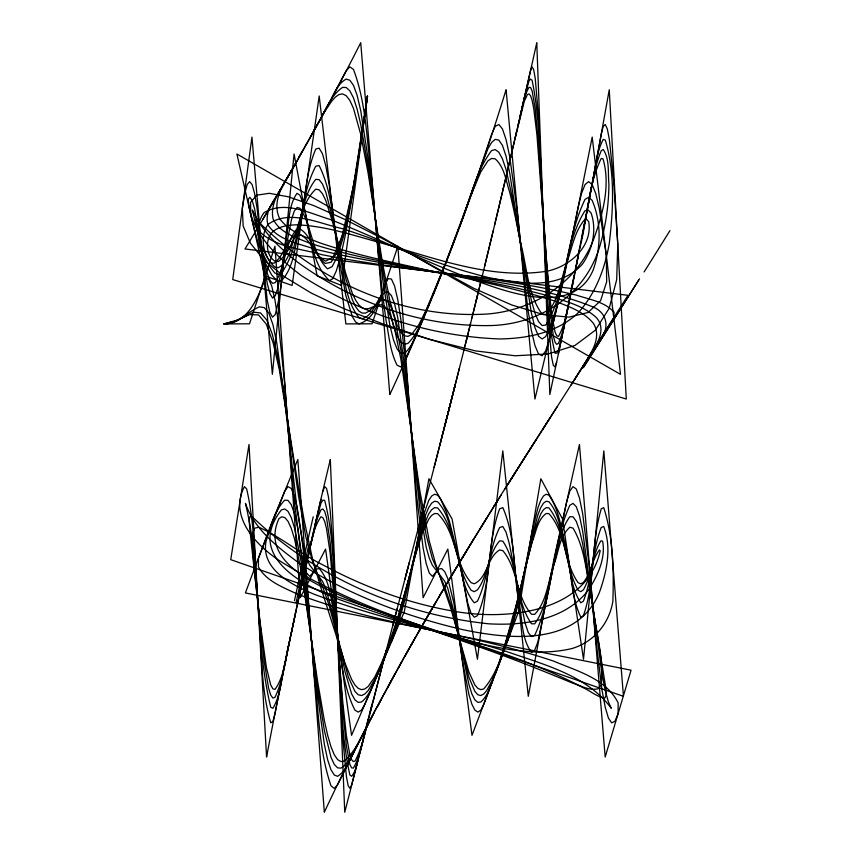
<?xml version="1.0" encoding="UTF-8"?>
<svg xmlns="http://www.w3.org/2000/svg" width="855" height="855" viewBox="0 0 855 855"><rect width="100%" height="100%" fill="white"/><g stroke="black" fill="none" stroke-linecap="round" stroke-linejoin="round"><path stroke-width="1.28" d="M259.386 225.025L259.001 231C275.192 247.469 300.746 248.442 321.811 254.662C359.763 262.175 398.109 267.358 436.488 272.147C483.406 278.153 530.495 284.031 576.537 295.167C589.416 299.571 604.581 301.548 614.072 312.246L613.719 317.91L574.688 379.31M579.925 247.822C587.503 218.41 587.845 185.909 601.215 158.464L603.021 158.848C610.983 186.369 602.241 216.497 592.387 242.499C574.432 285.004 530.666 311.338 485.469 314.127C399.745 318.712 315.174 279.82 255.976 219.211C257.954 234.131 261.491 250.868 271.078 262.88L274.06 263.212C283.732 256.233 285.292 242.435 294.932 235.285L299.111 234.302C311.519 239.122 313.753 255.399 325.648 261.149L333.097 257.034L342.064 236.119L353.222 187.309L367.5 95.995L341.573 285.442L317.109 275.855L294.067 154.018L272.36 374.351L251.947 137.099L232.731 279.574L626.288 399.039L609.252 89.732L593.167 179.058L563.552 329.56M585.568 218.666C590.634 196.009 592.269 172.122 601.289 150.587L603.299 149.572C609.872 159.479 607.755 172.731 608.91 184.049C608.771 204.024 606.003 223.882 600.702 243.13C587.364 293.062 542.391 323.756 491.775 325.531C421.44 327.176 351.48 302.178 295.253 260.454C278.164 246.422 261.609 230.444 252.343 209.999L267.412 273.782L270.02 280.408L272.649 283.39L275.321 282.535C285.313 266.407 284.491 245.396 295.969 230.016L299.4 228.648C312.609 235.895 313.197 254.651 325.253 263.447L331.142 262.229L337.96 250.472L346.04 223.027L355.733 173.854L367.5 95.995L355.391 178.577L344.993 236.878L340.44 256.928L336.314 270.907L332.616 278.805L329.335 280.643C307.351 258.894 311.53 222.225 299.87 195.164L297.038 193.305C287.782 206.344 289.311 224.202 285.933 239.315C282.471 264.409 282.182 290.166 275.171 314.64L272.521 317.152L269.902 312.524L267.305 300.736L257.088 208.278L254.587 193.454L252.097 184.562L249.628 181.602L247.181 184.584L244.744 193.497L242.339 208.342L243.162 225.966L250.43 243.237L264.152 260.155L284.33 276.699L310.942 292.891L344.02 308.73L383.542 324.195L429.509 339.307L475.498 350.892L515.073 355.776L548.226 353.959L574.966 345.441L595.294 330.233L609.198 308.313L616.69 279.703L617.77 244.391L613.537 179.518L609.369 139.557L607.307 128.923L605.255 124.52L603.224 126.348L601.204 134.395L593.274 177.797M367.5 95.995L358.395 158.282L350.443 204.42L343.507 236.472L337.447 256.521L332.146 266.632L327.454 268.855C311.359 252.877 312.599 226.639 299.955 208.257L297.102 207.412L294.291 211.046L291.502 219.617L277.886 287.985L275.224 295.83L272.574 298.085L269.956 293.725L267.348 283.849L254.63 209.005L252.15 200.38L249.81 197.302L248.303 199.354C249.756 232.229 277.106 257.088 301.526 275.738C360.532 313.721 429.873 336.475 500.1 338.965C528.155 338.398 557.385 332.702 578.311 312.631C595.668 293.479 604.763 268.887 609.241 243.761C613.292 209.539 615.237 173.437 605.297 140.07L603.267 139.365C595.379 154.242 595.262 172.058 591.329 188.25M589.394 198.542L591.361 187.833M587.471 208.684L589.426 198.136M585.632 217.918L581.795 238.224M583.676 228.509L585.6 218.292M578.162 256.286L574.389 275.855M578.066 257.291L580.021 246.796M576.217 266.632L578.13 256.618M574.485 274.893C569.109 295.199 568.628 317.836 558.507 336.389L556.787 335.812L555.077 332.2L551.689 314.683L546.676 263.212L536.897 134.353L533.702 108.318L532.12 100.409L530.549 95.717L528.978 93.911L527.417 94.542L524.318 101.189L513.631 144.377M572.572 284.95L574.453 275.214M283.4 671.399L275.032 713.615L272.916 721.353L270.789 722.849C259.375 683.69 262.025 641.154 257.793 600.755C254.672 563.509 255.014 525.536 246.678 488.953L244.412 486.645C228.21 517.521 257.665 547.061 282.118 562.344C340.856 599.098 406.916 622.28 472.965 642.084C505.273 649.608 538.981 656.287 571.91 648.56C593.776 642.084 609.198 623.648 612.875 601.289C613.826 570.103 613.292 537.496 603.737 507.614L601.236 508.843C590.901 543.566 595.251 581.314 583.42 615.686L580.823 617.214C569.986 594.588 571.771 567.667 565.08 543.545C560.901 527.214 558.807 509.302 548.953 495.184L546.238 494.222L543.502 495.964L540.755 500.399L537.998 507.549L532.462 529.972L518.44 602.818L512.765 624.909L507.036 642.543M570.819 293.318L561.949 334.091L558.475 343.315L556.755 344.405L555.045 342.203L553.345 336.068L549.979 310.91L538.479 143.768L535.273 109.055L532.099 90.79L530.528 87.509L528.956 87.381C522.523 98.731 521.678 112.411 518.151 124.851M570.787 293.618L572.636 284.32M285.463 661.225C281.306 676.775 281.284 694.313 272.884 708.303L270.757 707.267C254.587 640.726 261.534 569.996 245.46 503.413C254.341 529.448 277.95 547.392 299.239 563.242C349.257 595.048 405.441 616.295 463.025 629.708C509.623 639.433 576.73 646.466 599.302 592.718C606.751 571.984 611.934 547.724 603.705 526.52L601.204 527.492C592.055 551.154 592.579 577.499 583.388 601.151L580.802 602.828C570.05 586.893 570.349 565.743 565.048 547.574C560.677 532.238 559.769 514.229 548.931 501.767L546.206 501.244L543.47 503.157L540.723 507.624L537.977 514.689L532.441 535.038L515.576 611.464L507.015 641.058L498.369 665.66M567.186 311.541L570.766 293.917M285.442 661.62L287.526 651.189M565.433 319.941L558.422 353.863M565.412 320.198L567.207 311.273M448.031 256.618L469.823 198.146L480.702 172.069L487.949 160.836L491.572 158.464L495.195 158.848C504.525 167.174 505.904 180.8 509.655 192.086C513.737 208.78 517.104 225.645 520.492 242.499C527.043 266.236 527.204 293.735 542.091 314.127L545.682 314.522C559.298 300.704 560.517 279.115 567.186 261.587C572.07 247.608 574.56 231.844 584.211 220.163L586.819 219.446L588.7 221.702C592.975 246.721 568.992 267.177 546.217 271.313C487.692 280.066 430.877 256.404 375.356 241.356C349.374 234.078 323.233 225.656 296.044 224.812C287.088 225.26 277.191 226.457 270.96 233.672C265.264 241.965 266.236 255.859 275.257 261.406L278.463 261.47C300.287 243.803 295.798 208.235 315.73 189.179L319.097 189.821L322.453 193.679L325.798 200.572L332.477 221.669L345.751 273.547L352.356 293.361L355.648 300.265L358.929 305.064L362.199 307.864L365.47 308.912L368.729 308.591L378.466 304.872L381.693 304.904L384.921 306.731L388.138 310.985L391.344 318.146L394.54 328.577L400.92 359.346L419.858 490.791L429.21 540.798L435.409 563.156L450.745 608.268L468.861 671.88L474.824 684.898L477.795 688.318L480.756 689.632L483.706 688.959C502.879 666.644 506.513 634.891 515.522 607.616C521.283 585.654 526.156 563.445 532.376 541.6C536.053 532.099 537.378 519.893 546.153 513.524L548.878 513.631C566.181 532.366 563.424 562.195 578.14 582.704L580.748 583.794L583.334 582.522C591.136 573.01 592.152 559.736 599.387 549.947L600.221 550.684C586.947 612.725 506.769 620.559 455.298 611.464C408.989 603.737 364.508 587.171 323.201 565.048C300.778 554.115 281.552 537.335 258.798 527.236L254.779 528.155L252.77 532.783L252.268 541.14L254.106 567.645L259.92 620.805L266.407 667.488L270.704 684.951L272.831 688.767L274.947 689.472C284.865 675.856 285.004 657.196 289.567 641.303M291.608 631.567C286.233 653.455 284.576 676.829 274.979 697.381L272.863 698.065L270.725 695.094L268.588 688.104L264.281 662.198L249.938 530.378L249.233 521.336L249.788 516.794L252.15 516.73C315.965 577.627 401.551 614.713 488.953 623.829C524.51 625.86 565.412 619.907 588.571 589.875C597.624 575.725 605.896 558.336 602.604 541.162L600.841 540.862C591.692 555.793 592.205 574.742 583.356 589.886L580.769 591.671L578.172 590.281C563.819 564.781 567.068 531.179 548.899 507.838L546.174 507.646L543.449 509.73L540.702 514.005L535.187 528.604L512.711 619.95L498.337 665.04L492.523 679.511L486.677 690.551L483.727 694.014L480.777 695.543L477.817 694.752L474.856 691.428L468.882 677.192L450.767 604.848L444.664 586.808L432.341 558.518L426.121 534.877L419.88 498.091L400.942 350.4L394.561 317.942L391.366 307.971L388.159 302.039L384.942 299.667L381.715 300.02L378.487 302.189L368.751 311.37L365.491 313.048L362.221 313.112L358.94 311.135L355.659 306.774L352.378 299.849L345.773 278.484L332.499 217.843L325.819 192.193L322.463 184.007L319.107 179.657L315.752 179.358C303.194 194.961 302.328 216.807 295.445 235.168C290.935 246.122 289.61 261.331 278.377 267.679L274.947 267.102C263.383 257.259 259.108 237.412 267.925 224.512C289.653 208.567 319.396 223.764 342.492 228.67C391.259 244.509 438.433 265.264 488.333 277.512C519.156 283.828 558.775 290.497 582.405 264.131C592.547 249.585 597.057 230.027 591.072 212.981L588.251 209.999L584.959 210.779C563.338 245.203 567.303 290.679 545.693 325.082L542.102 325.531L538.5 321.491L534.909 312.93L531.308 300.094L524.104 264.184L513.278 201.759L506.053 169.557L502.43 158.87L498.818 152.222L495.195 149.572L491.572 150.587C474.675 173.17 469.812 202.453 458.932 228.157M291.555 632.283L293.628 621.97M563.669 328.502L549.851 394.508L536.769 42.75C501.436 201.705 462.299 359.795 421.13 517.328M293.575 622.654L295.648 612.49M297.658 603.128L287.44 651.521M297.572 604.09L301.633 584.756M299.571 594.823L303.611 575.746M303.536 576.655L320.956 499.363M305.502 567.752C310.557 550.973 310.942 531.5 320.882 516.805L322.763 517.542L324.633 521.315L326.492 528.443L330.19 553.324L342.834 702.639L346.371 735.418L349.866 754.869L351.608 759.657L353.339 761.57L355.06 761.036C365.053 742.001 366.923 719.611 373.528 699.305M309.425 549.947L317.12 518.782L320.903 509.89L322.784 508.96L324.654 511.311L326.514 517.596L330.212 543.043L333.867 584.467L342.855 711.082L346.393 746.009L349.887 764.488L351.629 767.876L353.361 768.111C362.135 753.127 363.172 734.712 368.591 718.371M522.726 104.909L530.485 70.666L532.056 66.872L533.638 69.447L535.23 78.382L538.436 115.382L548.258 321.245L551.603 357.091L553.292 365.245L554.991 366.902L556.701 362.028M524.265 98.165L528.935 81.086L530.506 79.088L532.077 80.242C541.493 125.493 539.398 172.496 543.331 218.442C547.542 263.148 544.539 309.371 555.023 353.136L556.733 353.222L558.454 349.994L561.927 336.838M519.669 118.257L521.208 111.471M521.187 111.61L522.736 104.78M515.127 137.911L516.666 131.168M315.238 524.211L320.935 503.221L322.816 500.154L324.686 500.389C336.068 544.304 332.926 591.051 337.511 636.056C341.829 682.247 339.595 729.689 349.909 775.047L351.651 776.308C357.251 769.244 357.39 759.304 360.233 750.957M509.163 163.529L510.692 156.871M510.649 157.192L512.177 150.48M512.134 150.801L513.673 144.046M507.688 169.835L509.206 163.22M500.367 200.818L501.853 194.427M501.821 194.694L503.317 188.26M503.274 188.528L506.213 176.109M496.028 219.03L497.503 212.745M497.471 212.991L498.946 206.675M498.914 206.921L500.399 200.562M491.721 236.953L493.175 230.786M494.585 225.025L496.05 218.784M577.927 208.342L581.486 193.497L585.044 184.584L588.603 181.602L592.162 184.562L595.711 193.454L599.259 208.278L606.345 255.72L606.665 281.808L600.552 300.736L588.005 312.524L569.013 317.152L543.598 314.64L511.739 304.968L473.446 288.156L383.97 239.315L345.666 219.788L313.785 205.617L288.338 196.789L269.304 193.305L256.714 195.164L250.536 202.379L250.793 214.936L257.729 241.89L264.644 261.822L271.537 274.744L274.968 278.57L278.399 280.643L281.829 280.29C293.767 267.433 294.387 248.057 298.876 231.855C305.374 204.495 304.594 175.083 315.784 149.026L319.139 148.172L322.495 153.836L325.851 166.02L329.196 184.733L339.189 259.813L345.815 295.413L352.41 316.767L355.701 322.089L358.982 323.863C377.974 318.263 379.396 293.447 388.191 278.666L391.408 279.029L394.604 286.094L397.799 299.859L400.984 320.326L407.333 381.383L416.791 497.332L423.054 547.692L426.175 563.498L429.285 573.042L432.384 576.345L438.562 569.141L441.64 568.575L444.707 571.664L447.764 578.429L453.866 602.978L462.929 663.544L468.935 694.602L471.928 704.306L474.899 710.131L477.87 712.087L480.831 710.152L483.78 704.338L498.39 665.671M486.025 260.519L487.468 254.469M487.446 254.662L490.31 242.681M490.289 242.884L491.743 236.75M484.603 266.343L486.046 260.326M477.571 295.028L476.16 300.789L480.382 283.539M480.371 283.689L481.793 277.768M471.949 317.91L476.16 300.746M464.96 346.008L467.749 334.7M466.349 340.408L470.549 323.447M453.781 390.425L459.37 368.216M358.534 757.616L351.672 784.74L349.941 788.428L348.188 785.756L346.435 776.703L342.908 739.479L333.92 560.698L330.265 511.557L328.416 496.744L326.567 488.44L324.708 486.645L322.837 491.358M360.212 751.085L361.922 744.342M361.9 744.47L365.256 731.388M439.705 445.508L445.359 423.482M370.204 712.183L371.893 705.621M373.464 699.604L376.766 686.789M376.713 687.078L379.973 674.51M384.825 655.87L344.747 812.25L330.329 459.498C306.614 558.123 285.335 657.335 266.578 757.028L249.008 444.482L230.743 559.662L623.455 696.312L603.822 450.884L583.505 659.269L562.505 518.974L540.841 478.757L518.515 611.731L495.569 673.345M379.941 674.691L386.3 650.302M384.729 656.277L397.276 608.365M404.778 579.743L423.995 506.267M406.317 573.908L407.814 568.19M392.605 626.191L394.144 620.281M394.134 620.345L409.353 562.323M477.09 177.797L491.582 134.395L495.205 126.348L498.828 124.52L502.441 128.923L506.053 139.557L509.676 156.422L516.89 208.834L527.717 308.313L531.318 330.233L534.92 345.441L538.511 353.959L542.113 355.776L545.704 350.892L549.295 339.307A870.817 96.455 -83 0 0 577.927 208.342M477.079 177.37L462.566 218.292M458.932 228.509L480.713 166.896L487.959 148.652L491.582 142.486L495.205 139.365L498.818 140.07L502.441 145.403L506.053 156.176L509.666 172.763L531.308 312.631L534.909 327.583L538.511 336.229L542.102 338.965L545.693 336.592C566.267 293.383 564.311 242.489 585.044 199.354L588.593 197.302L592.152 200.38C601.471 222.279 601.076 247.843 593.124 270.095C576.591 309.168 528.283 298.064 496.712 287.985C439.801 269.122 386.289 241.741 330.661 219.617C309.895 213.44 284.907 200.091 264.067 212.639C250.772 230.423 262.004 258.028 274.957 273.13L278.388 274.166L281.819 272.756C303.023 241.441 298.203 199.333 315.762 166.212L319.129 165.56C332.488 192.065 332.542 223.358 339.168 251.99C344.64 273.76 344.373 299.336 358.961 317.494L362.242 318.691C374.372 315.238 375.537 299.357 384.964 292.335L388.17 292.089L391.387 295.584L394.583 303.803L397.778 317.739L404.137 363.225L419.901 509.238L426.143 547.029L429.263 558.026L432.363 565.251L444.686 581.25L447.742 588.219L453.834 611.507L468.914 684.417L471.896 693.961L474.878 699.871L477.849 702.383L480.809 701.998C487.072 696.675 489.317 688.307 492.555 681.061M458.932 227.793L451.675 247.822M504.172 650.249L471.992 735.332L447.838 549.07L423.118 597.709L397.864 246.229L372.096 323.799L345.869 323.917L319.193 95.995L292.121 285.442L264.687 275.855L236.91 154.018L620.506 374.351L592.194 137.099L563.659 279.574L534.931 399.039L506.075 89.732C474.076 193.743 435.847 295.862 389.827 394.508L360.725 42.75C325.071 113.084 286.072 181.677 244.99 248.976L627.976 295.317L571.108 384.942M455.298 237.53L444.397 266.632M448.031 256.286L440.763 275.855M444.397 265.649L433.496 293.618M391.195 642.543L397.693 624.909L404.094 602.818L422.723 517.414L428.74 500.399L431.722 495.964L434.671 494.222L437.6 495.184L440.507 498.86L446.363 512.049L449.345 520.984L458.483 557.171L467.92 603.929L471.094 613.292L474.258 617.214L477.432 615.686C491.924 581.913 486.762 543.075 499.651 508.843L502.826 507.614C515.597 536.748 513.267 570.317 518.729 601.289C522.608 618.058 520.941 638.022 531.479 652.365L534.664 650.217L537.848 642.084L566.63 502.077L569.836 491.016L573.042 486.645L576.249 488.953L579.455 497.952L582.672 513.631L589.095 565.037L595.529 636.708L601.973 689.889L605.201 707.106L608.429 718.104L611.656 722.849L614.884 721.353L618.112 713.615L618.133 702.842C606.035 678.592 576.986 671.047 553.901 661.225C516.121 648.485 477.218 639.636 438.22 631.567C390.5 621.542 342.481 611.464 296.867 593.883C282.823 587.107 266.343 581.325 258.413 566.854L258.467 558.08L284.694 491.358L287.975 486.645L291.266 488.44C297.572 502.398 298.555 517.959 301.163 532.868C307.33 580.663 310.344 628.778 314.394 676.786C318.947 713.102 319.001 750.85 330.992 785.756L334.316 788.428L337.65 784.74L367.746 724.794M440.763 274.893L426.218 309.895L418.939 324.537L411.661 334.38L408.027 336.389L404.383 335.812L400.749 332.2L397.105 325.221L389.837 300.618L382.559 263.212L368.013 172.625L360.735 134.353L353.468 108.318L349.834 100.409L346.211 95.717L342.577 93.911L338.943 94.542L335.32 97.128L331.687 101.189L324.43 112.026L306.314 144.377M440.763 275.524L433.496 293.917M433.485 293.318L426.218 311.541M429.851 302.21C423.31 316.158 419.142 332.146 408.027 343.315L404.383 344.405L400.749 342.203L397.105 336.068L393.471 325.648L389.827 310.91L382.559 269.753L368.013 166.458L360.735 124.445L357.101 109.055L353.468 97.855L349.834 90.79L346.2 87.509L342.577 87.381C329.848 96.038 325.146 112.155 317.173 124.734M381.33 665.66L391.152 641.058L400.835 611.464L419.613 535.038L425.683 514.689L428.676 507.624L431.657 503.157L434.618 501.244L437.568 501.767C449.164 513.876 450.574 532.205 455.501 547.574C461.593 565.721 461.604 587.823 474.269 602.828L477.432 601.151C488.654 577.895 488.269 550.663 499.651 527.492L502.826 526.52L506.01 532.109L509.185 543.16L525.098 623.124L528.294 632.636L531.479 636.58L534.664 635.34C553.805 594.46 551.133 546.366 569.836 505.273L573.042 503.413L576.249 506.652L579.466 515.768L582.672 531.179L601.973 673.516L605.201 690.466L608.29 701.592L611.272 708.303C586.915 675.161 543.62 664.581 506.769 651.585C442.783 631.567 376.841 617.844 314.02 594.193C292.389 585.098 260.497 569.729 266.087 541.087C270.725 527.043 274.22 511.066 284.694 500.154L287.985 500.389L291.277 504.717L294.569 513.962L297.871 528.903L304.476 575.907L317.707 696.472L324.344 744.288L327.668 759.839L330.992 769.831L334.326 775.047L337.65 776.308C348.498 769.329 351.116 754.837 357.689 744.342M422.584 320.198L426.218 311.273M422.584 319.941L404.383 362.028L400.749 366.902L397.105 365.245C390.158 351.629 389.057 336.036 386.193 321.245C379.396 273.653 376.093 225.677 371.636 177.84C366.656 141.706 366.549 103.872 353.468 69.447L349.834 66.872L346.2 70.666L331.676 98.165M384.632 657.955L364.818 704.338L361.505 710.152L358.202 712.087L354.911 710.131C341.006 682.664 341.252 650.473 335.32 620.751C330.81 603.534 331.494 582.533 319.257 568.575L316.072 569.141L309.734 576.345L306.56 573.042L303.397 563.498L300.233 547.692L293.906 497.332L284.426 381.383L278.099 320.326L274.936 299.859L271.762 286.094L268.588 279.029L265.413 278.666C257.622 297.412 248.378 323.692 223.957 323.917L238.118 319.866L249.361 314.576L258.541 314.918L266.3 324.152L273.098 342.759L279.211 369.168L299.763 495.323L304.22 520.652L312.599 559.288L320.401 586.156L344.982 663.053L351.629 679.469L354.943 684.951L358.234 688.35L361.537 689.643L364.839 688.959L368.131 686.48L374.714 677.128L381.287 663.576L387.828 647.182L397.532 618.293L416.417 551.603L422.541 532.708L428.59 519.402L431.583 515.469L434.575 513.524L437.568 513.631C456.463 531.778 454.08 563.06 471.158 582.704L474.301 583.794C487.82 577.467 486.955 557.364 499.662 549.947L502.836 550.684C518.087 568.778 515.811 596.501 531.479 614.243L534.674 614.36C547.018 601.322 547.937 581.389 553.837 565.048C558.55 552.501 559.33 536.555 569.847 527.236L573.053 528.155C586.241 550.364 586.509 577.809 592.216 602.529C595.369 629.857 604.058 657.335 601.215 684.951L598.169 688.767C589.181 690.936 580.673 685.635 572.369 683.017C553.837 675.407 535.305 667.787 516.58 660.637C464.703 640.833 411.608 624.364 359.902 604.09C329.079 589.758 257.28 565.721 278.954 518.643L281.744 516.805L284.811 517.542L288.028 521.315L291.299 528.443L294.59 539.11L301.184 570.798L317.729 682.098L324.366 720.594L327.689 735.418L331.013 746.853L334.337 754.869L337.672 759.657L341.006 761.57L344.341 761.036C360.393 746.34 366.902 724.046 377.835 705.621M378.102 673.345L351.544 735.332L325.584 549.07L300.223 597.709L274.957 246.229L249.5 323.799L223.957 323.917L235.606 321.106L253.508 312.214L260.529 312.93L266.675 319.866L272.189 333.835L277.234 354.579L281.958 380.817L298.47 495.686L305.727 536.427L312.577 561.628L322.442 586.06L328.908 604.752L348.391 677.192L354.953 691.428L358.234 694.752L361.537 695.543L364.829 694.014L368.131 690.551L374.725 679.511L381.309 665.04L391.109 639.583L397.575 619.95L422.594 528.604L428.633 514.005L431.615 509.73L434.597 507.646L437.568 507.838C457.361 530.602 454.368 565.518 471.126 590.281L474.279 591.671L477.443 589.886C488.312 575.276 487.703 554.649 499.651 540.862L502.836 541.162C519.113 565.754 514.699 599.473 531.479 623.787L534.674 623.829C547.104 606.761 547.777 583.912 553.837 564.14C558.604 548.333 559.704 530.271 569.836 516.73L573.042 516.794L576.259 521.336L579.466 530.378L582.672 543.684L605.821 688.104L606.238 695.094L604.838 698.065C596.737 696.9 590.335 690.829 582.982 687.612C564.321 677.673 544.859 669.38 525.184 661.663C468.07 639.871 408.743 624.588 351.298 603.769C312.823 591.008 242.339 559.801 281.423 509.89L284.704 508.96L287.996 511.311L291.288 517.596L294.58 528.155L301.174 562.002L317.718 688.275L324.355 730.512L331.003 757.316L334.326 764.488L337.661 767.876L340.995 768.111C347.6 764.466 350.614 757.028 354.355 750.872M418.939 328.502C414.771 337.009 412.121 347.141 404.383 353.222L400.749 353.136L397.105 348.958L393.471 339.863L389.827 325.06L382.559 278.335L368.003 158.261L360.735 110.68L357.101 95.236L353.468 85.35L349.834 80.242L346.2 79.088C336.517 84.196 333.61 96.188 328.053 104.909M357.7 744.47L361.045 737.78M361.056 738.025L364.39 731.271M364.412 731.506L371.113 718.371M371.123 718.585L374.469 711.969M377.867 705.931L384.579 693.031M377.857 705.824L381.202 699.305M324.43 111.61L328.053 104.78M384.6 693.32L394.711 674.424M387.978 687.078L394.721 674.51M320.796 118.257L324.43 111.471M387.967 686.982L391.334 680.687M317.184 124.606L309.927 137.911M394.732 674.691L401.476 662.187L398.12 668.546M313.55 131.285L317.173 124.851M401.508 662.433L404.875 656.106M404.896 656.351L408.284 650.228M302.691 150.801L306.325 144.046M404.875 656.191L415.06 638.065M408.284 650.302L411.672 644.136M299.079 156.871L302.702 150.48M299.068 157.192L302.702 150.587M411.683 644.285L415.07 638.14M284.619 182.329C278.58 196.019 263.425 208.844 267.968 224.951C278.003 239.999 297.658 243.258 313.614 248.72C342.684 256.019 372.235 261.17 401.743 266.279C465.12 279.019 531.415 282.503 591.917 306.528C607.734 312.299 610.107 328.598 599.494 340.376M299.079 156.978C290.647 175.97 269.175 196.714 279.735 218.784C289.236 231.587 305.064 236.995 319.31 242.681C348.722 252.738 379.128 259.428 409.427 266.161C457.671 276.999 506.62 285.485 553.741 300.746C567.891 306.208 583.58 311.199 593.445 323.447C602.828 338.89 589.223 355.092 581.742 368.216M415.081 638.29L421.868 626.191M295.467 163.326L284.619 182.243M418.48 632.326L425.277 620.281M291.854 169.632C284.48 185.257 269.218 200.359 273.044 218.869C279.51 232.656 295.552 237.359 308.559 242.745C340.333 253.294 373.261 259.653 406.029 266.226C452.594 275.342 499.512 283.091 545.469 295.071C563.135 300.671 582.629 304.786 596.587 317.825C607.296 330.383 595.796 345.858 588.839 357.112M421.889 626.394L432.096 608.546M425.277 620.345L428.686 614.403M428.708 614.595L435.526 602.828L432.106 608.6M277.394 194.694L281.006 188.528M435.537 602.893L442.356 591.104L438.957 597.068M273.792 200.818L262.977 219.03M442.388 591.275L445.786 585.344A736.561 110.605 -55.5 0 1 473.296 539.826L469.876 545.576M449.238 579.743L452.658 573.908M452.669 574.004L456.089 568.19M456.11 568.286L459.53 562.494M459.541 562.579L469.865 545.501M462.983 556.894L466.424 551.186M473.328 539.933L487.136 517.414M480.243 528.689L487.158 517.467M487.168 517.499L490.61 511.835M490.631 511.91L497.546 500.709L494.094 506.32M494.094 506.342L501.03 495.184M508.009 484.144L521.945 462.021M511.493 478.608L514.966 473.072M521.956 462.042L528.935 451.002A274.861 3.634 -57.5 0 1 557.022 406.969M550 417.967C468.059 545.362 388.416 674.777 324.323 812.25L297.839 459.498L271.537 523.207L245.385 592.942L631.043 670.202L605.18 757.028L579.444 444.482L553.816 559.662L528.272 696.312L502.815 450.884L477.432 659.269L452.081 518.974L428.932 478.757L404.287 611.731L378.038 673.409C373.24 683.198 370.301 694.891 361.526 701.998L358.224 702.383L354.932 699.871L351.64 693.961L345.099 671.923L332.114 611.507L325.68 588.219L322.474 581.25L309.745 565.251L306.571 558.026L303.407 547.029L297.07 509.249L283.903 393.557L276.678 342.267L272.809 324.205L268.716 312.93L264.302 307.608L259.439 306.86C247.266 311.904 238.053 323.724 223.957 323.917M535.957 440.004L528.956 451.023A336.058 13.114 -57.4 0 0 504.503 489.626M542.925 428.996L581.742 368.281M434.051 467.525A253.027 3.164 -75.6 0 0 438.305 451.002A208.428 2.608 -75.6 0 0 449.58 406.969M639.572 278.762A261.919 1.443 -57.5 0 1 583.666 367.052M294.462 600.723A601.14 63.078 -78.2 0 1 313.208 516.783M455.266 384.579A200.551 2.49 -75.6 0 1 445.402 423.407A201.16 2.501 -75.6 0 0 455.245 384.6A200.85 2.49 -75.6 0 1 445.391 423.407M638.642 280.173A262.271 1.443 -57.5 0 1 583.228 367.725M296.097 602.54A604.581 64.125 -78.2 0 1 308.26 547.253M669.903 230.658A262.346 1.443 -57.5 0 1 644.114 271.933"/></g></svg>
